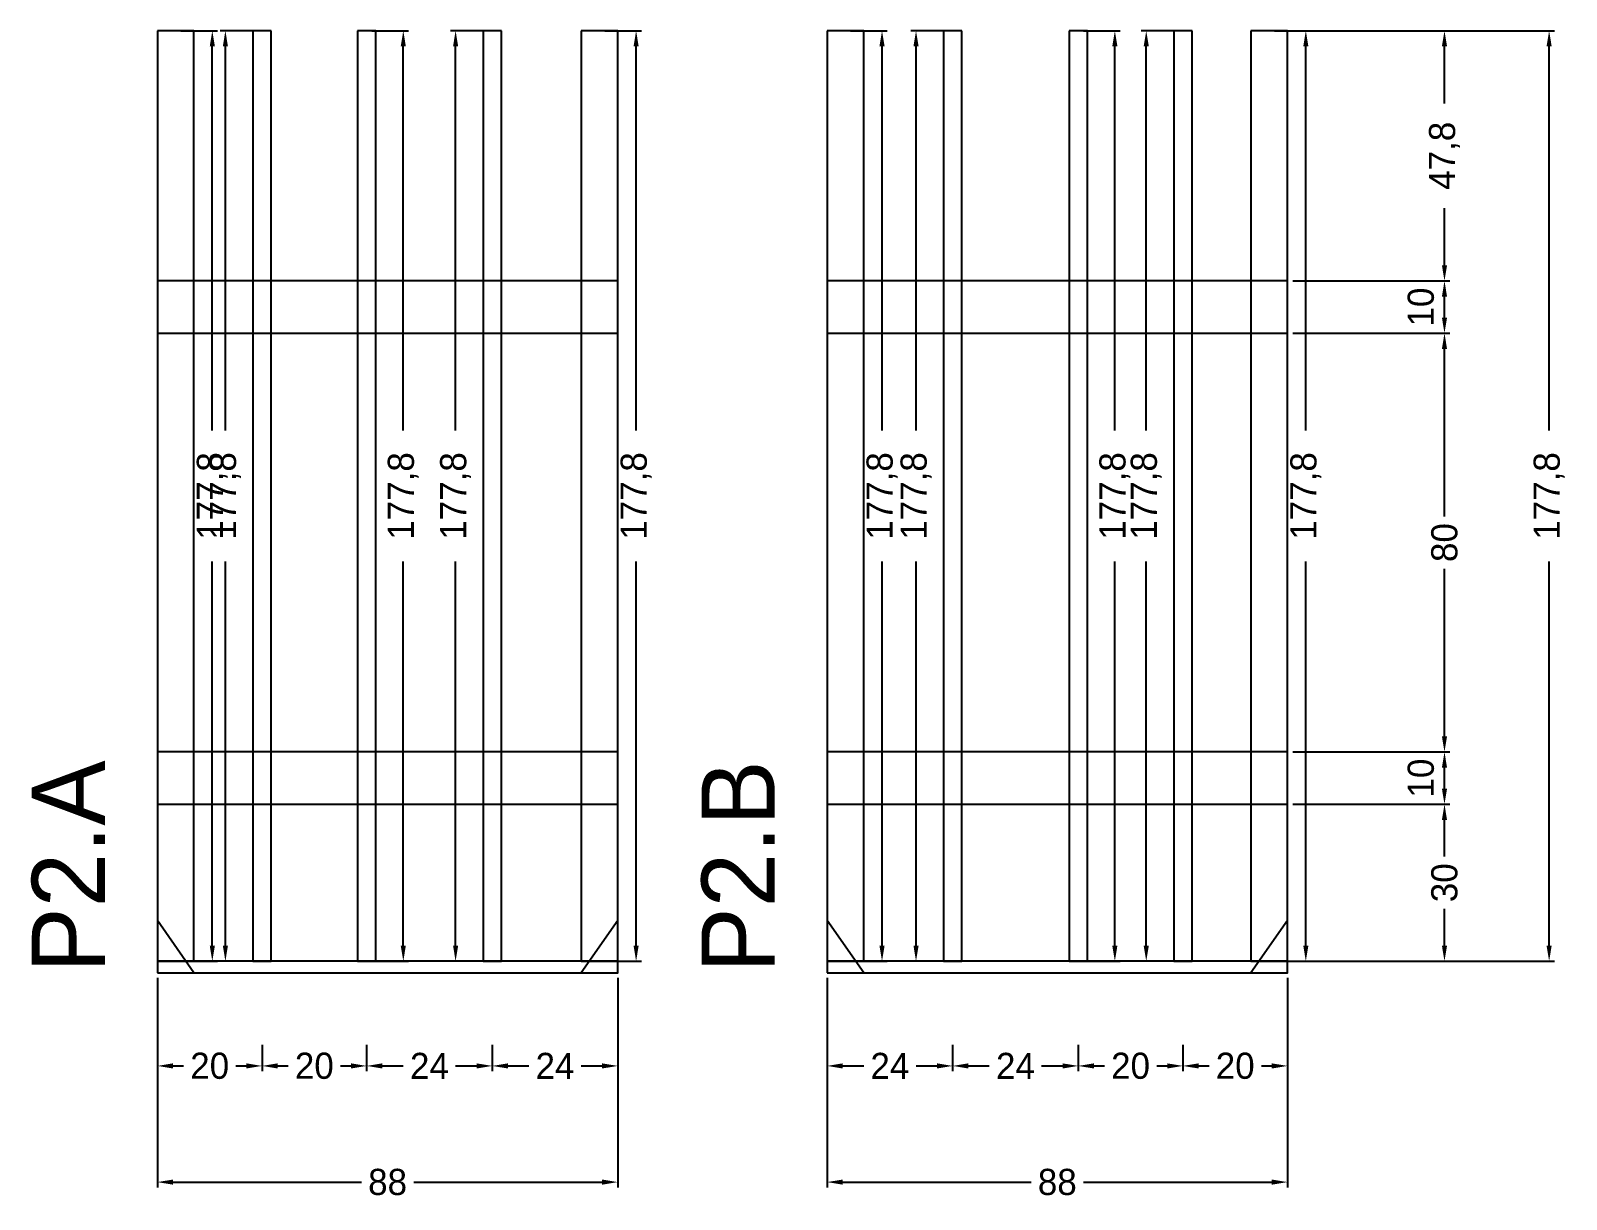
# Model space of a CAD drawing. Header units: centimetres. Extents: x -8500 to 4269, y -490 to 295.
# Drawn here: x 3975.8 to 4269.3, y -43.3 to 180 of the extents above; entities that cross this region are included whole.
import ezdxf

# ---------------------------------------------------------------- set-up
doc = ezdxf.new("R2010")
doc.units = ezdxf.units.CM
for name, color, linetype in [('COTA', 241, 'Continuous'), ('NOMENCLATURA', 7, 'Continuous'), ('SARR_2.2x10', 60, 'Continuous'), ('SARR_2.2x7', 40, 'Continuous'), ('SARR_3.5x7', 81, 'Continuous')]:
    doc.layers.add(name, color=color, linetype=linetype)
doc.dimstyles.new('PAINEL-NOVA', dxfattribs={"dimtxt": 5, "dimasz": 3, "dimexe": 1, "dimexo": 1, "dimgap": 1, "dimtad": 1, "dimcen": 2.5, "dimazin": 3, "dimtfac": 1, "dimtmove": 0, "dimatfit": 3})

# ---------------------------------------------------------------- blocks, each defined once
blk = doc.blocks.new('_CLOSEDFILLED')
at = {"color": 0, "linetype": 'BYBLOCK'}
blk.add_solid([(-1, 0.164), (0, 0), (-1, -0.164)], dxfattribs=at)
blk = doc.blocks.new('*D36')
for p, q in [((4004.5, 180), (4011.5, 180)), ((4010.5, 103.6), (4010.5, 177)), ((4010.5, 5.2), (4010.5, 78.6)), ((4004.5, 2.2), (4011.5, 2.2))]:
    blk.add_line(p, q)
at = {"layer": 'Defpoints'}
for p in [(4003.5, 180), (4003.5, 2.2), (4010.5, 2.2)]:
    blk.add_point(p, dxfattribs=at)
at = {"layer": 'COTA', "xscale": 3, "yscale": 3}
for p, rotation in [((4010.5, 180), 90), ((4010.5, 2.2), 270)]:
    blk.add_blockref('_CLOSEDFILLED', p, dxfattribs=dict(at, rotation=rotation))
at = {"layer": 'COTA', "insert": (4010.5, 91.1), "char_height": 5, "attachment_point": 5, "rotation": 90}
blk.add_mtext('177,8', dxfattribs=at)
blk = doc.blocks.new('*D37')
for p, q in [((4019, 180), (4012, 180)), ((4013, 103.6), (4013, 177)), ((4013, 5.2), (4013, 78.6)), ((4019, 2.2), (4012, 2.2))]:
    blk.add_line(p, q)
at = {"layer": 'Defpoints'}
for p in [(4020, 180), (4013, 2.2), (4020, 2.2)]:
    blk.add_point(p, dxfattribs=at)
at = {"layer": 'COTA', "xscale": 3, "yscale": 3}
for p, rotation in [((4013, 180), 90), ((4013, 2.2), 270)]:
    blk.add_blockref('_CLOSEDFILLED', p, dxfattribs=dict(at, rotation=rotation))
at = {"layer": 'COTA', "insert": (4013, 91.1), "char_height": 5, "attachment_point": 5, "rotation": 90}
blk.add_mtext('177,8', dxfattribs=at)
blk = doc.blocks.new('*D38')
for p, q in [((4041, 180), (4048, 180)), ((4047, 103.6), (4047, 177)), ((4047, 5.2), (4047, 78.6)), ((4041, 2.2), (4048, 2.2))]:
    blk.add_line(p, q)
at = {"layer": 'Defpoints'}
for p in [(4040, 180), (4040, 2.2), (4047, 2.2)]:
    blk.add_point(p, dxfattribs=at)
at = {"layer": 'COTA', "xscale": 3, "yscale": 3}
for p, rotation in [((4047, 180), 90), ((4047, 2.2), 270)]:
    blk.add_blockref('_CLOSEDFILLED', p, dxfattribs=dict(at, rotation=rotation))
at = {"layer": 'COTA', "insert": (4047, 91.1), "char_height": 5, "attachment_point": 5, "rotation": 90}
blk.add_mtext('177,8', dxfattribs=at)
blk = doc.blocks.new('*D39')
for p, q in [((4063, 180), (4056, 180)), ((4057, 103.6), (4057, 177)), ((4057, 5.2), (4057, 78.6)), ((4063, 2.2), (4056, 2.2))]:
    blk.add_line(p, q)
at = {"layer": 'Defpoints'}
for p in [(4064, 180), (4057, 2.2), (4064, 2.2)]:
    blk.add_point(p, dxfattribs=at)
at = {"layer": 'COTA', "xscale": 3, "yscale": 3}
for p, rotation in [((4057, 180), 90), ((4057, 2.2), 270)]:
    blk.add_blockref('_CLOSEDFILLED', p, dxfattribs=dict(at, rotation=rotation))
at = {"layer": 'COTA', "insert": (4057, 91.1), "char_height": 5, "attachment_point": 5, "rotation": 90}
blk.add_mtext('177,8', dxfattribs=at)
blk = doc.blocks.new('*D40')
for p, q in [((4085.5, 180), (4092.5, 180)), ((4091.5, 103.6), (4091.5, 177)), ((4091.5, 5.2), (4091.5, 78.6)), ((4085.5, 2.2), (4092.5, 2.2))]:
    blk.add_line(p, q)
at = {"layer": 'Defpoints'}
for p in [(4084.5, 180), (4084.5, 2.2), (4091.5, 2.2)]:
    blk.add_point(p, dxfattribs=at)
at = {"layer": 'COTA', "xscale": 3, "yscale": 3}
for p, rotation in [((4091.5, 180), 90), ((4091.5, 2.2), 270)]:
    blk.add_blockref('_CLOSEDFILLED', p, dxfattribs=dict(at, rotation=rotation))
at = {"layer": 'COTA', "insert": (4091.5, 91.1), "char_height": 5, "attachment_point": 5, "rotation": 90}
blk.add_mtext('177,8', dxfattribs=at)
blk = doc.blocks.new('*D41')
for p, q in [((4000, -13.8), (4000, -18.8)), ((4020, -13.8), (4020, -18.8)), ((4003, -17.8), (4005, -17.8)), ((4015, -17.8), (4017, -17.8))]:
    blk.add_line(p, q)
at = {"layer": 'Defpoints'}
for p in [(4000, -12.8), (4020, -12.8), (4000, -17.8)]:
    blk.add_point(p, dxfattribs=at)
at = {"layer": 'COTA', "xscale": 3, "yscale": 3, "rotation": 180}
blk.add_blockref('_CLOSEDFILLED', (4000, -17.8), dxfattribs=at)
at = {"layer": 'COTA', "xscale": 3, "yscale": 3}
blk.add_blockref('_CLOSEDFILLED', (4020, -17.8), dxfattribs=at)
at = {"layer": 'COTA', "insert": (4010, -17.8), "char_height": 5, "attachment_point": 5}
blk.add_mtext('20', dxfattribs=at)
blk = doc.blocks.new('*D42')
for p, q in [((4020, -13.8), (4020, -18.8)), ((4040, -13.8), (4040, -18.8)), ((4023, -17.8), (4025, -17.8)), ((4035, -17.8), (4037, -17.8))]:
    blk.add_line(p, q)
at = {"layer": 'Defpoints'}
for p in [(4020, -12.8), (4040, -12.8), (4020, -17.8)]:
    blk.add_point(p, dxfattribs=at)
at = {"layer": 'COTA', "xscale": 3, "yscale": 3, "rotation": 180}
blk.add_blockref('_CLOSEDFILLED', (4020, -17.8), dxfattribs=at)
at = {"layer": 'COTA', "xscale": 3, "yscale": 3}
blk.add_blockref('_CLOSEDFILLED', (4040, -17.8), dxfattribs=at)
at = {"layer": 'COTA', "insert": (4030, -17.8), "char_height": 5, "attachment_point": 5}
blk.add_mtext('20', dxfattribs=at)
blk = doc.blocks.new('*D43')
for p, q in [((4040, -13.8), (4040, -18.8)), ((4064, -13.8), (4064, -18.8)), ((4043, -17.8), (4047, -17.8)), ((4057, -17.8), (4061, -17.8))]:
    blk.add_line(p, q)
at = {"layer": 'Defpoints'}
for p in [(4040, -12.8), (4064, -12.8), (4040, -17.8)]:
    blk.add_point(p, dxfattribs=at)
at = {"layer": 'COTA', "xscale": 3, "yscale": 3, "rotation": 180}
blk.add_blockref('_CLOSEDFILLED', (4040, -17.8), dxfattribs=at)
at = {"layer": 'COTA', "xscale": 3, "yscale": 3}
blk.add_blockref('_CLOSEDFILLED', (4064, -17.8), dxfattribs=at)
at = {"layer": 'COTA', "insert": (4052, -17.8), "char_height": 5, "attachment_point": 5}
blk.add_mtext('24', dxfattribs=at)
blk = doc.blocks.new('*D44')
for p, q in [((4064, -13.8), (4064, -18.8)), ((4088, -13.8), (4088, -18.8)), ((4067, -17.8), (4071, -17.8)), ((4081, -17.8), (4085, -17.8))]:
    blk.add_line(p, q)
at = {"layer": 'Defpoints'}
for p in [(4064, -12.8), (4088, -12.8), (4064, -17.8)]:
    blk.add_point(p, dxfattribs=at)
at = {"layer": 'COTA', "xscale": 3, "yscale": 3, "rotation": 180}
blk.add_blockref('_CLOSEDFILLED', (4064, -17.8), dxfattribs=at)
at = {"layer": 'COTA', "xscale": 3, "yscale": 3}
blk.add_blockref('_CLOSEDFILLED', (4088, -17.8), dxfattribs=at)
at = {"layer": 'COTA', "insert": (4076, -17.8), "char_height": 5, "attachment_point": 5}
blk.add_mtext('24', dxfattribs=at)
blk = doc.blocks.new('*D45')
for p, q in [((4000, -1), (4000, -41)), ((4088, -1), (4088, -41)), ((4003, -40), (4039, -40)), ((4049, -40), (4085, -40))]:
    blk.add_line(p, q)
at = {"layer": 'Defpoints'}
for p in [(4000, 0), (4088, 0), (4000, -40)]:
    blk.add_point(p, dxfattribs=at)
at = {"layer": 'COTA', "xscale": 3, "yscale": 3, "rotation": 180}
blk.add_blockref('_CLOSEDFILLED', (4000, -40), dxfattribs=at)
at = {"layer": 'COTA', "xscale": 3, "yscale": 3}
blk.add_blockref('_CLOSEDFILLED', (4088, -40), dxfattribs=at)
at = {"layer": 'COTA', "insert": (4044, -40), "char_height": 5, "attachment_point": 5}
blk.add_mtext('88', dxfattribs=at)
blk = doc.blocks.new('GRA-E')
at = {"layer": 'SARR_2.2x7'}
blk.add_lwpolyline([(0, 0), (7, 0), (0, 10)], close=True, dxfattribs=at)
blk = doc.blocks.new('GRA-D')
at = {"layer": 'SARR_2.2x7'}
blk.add_lwpolyline([(0, 0), (7, 0), (7, 10)], close=True, dxfattribs=at)
blk = doc.blocks.new('*D46')
for p, q in [((4132.5, 180), (4139.5, 180)), ((4138.5, 103.6), (4138.5, 177)), ((4138.5, 5.2), (4138.5, 78.6)), ((4132.5, 2.2), (4139.5, 2.2))]:
    blk.add_line(p, q)
at = {"layer": 'Defpoints'}
for p in [(4131.5, 180), (4131.5, 2.2), (4138.5, 2.2)]:
    blk.add_point(p, dxfattribs=at)
at = {"layer": 'COTA', "xscale": 3, "yscale": 3}
for p, rotation in [((4138.5, 180), 90), ((4138.5, 2.2), 270)]:
    blk.add_blockref('_CLOSEDFILLED', p, dxfattribs=dict(at, rotation=rotation))
at = {"layer": 'COTA', "insert": (4138.5, 91.1), "char_height": 5, "attachment_point": 5, "rotation": 90}
blk.add_mtext('177,8', dxfattribs=at)
blk = doc.blocks.new('*D47')
for p, q in [((4151, 180), (4144, 180)), ((4145, 103.6), (4145, 177)), ((4145, 5.2), (4145, 78.6)), ((4151, 2.2), (4144, 2.2))]:
    blk.add_line(p, q)
at = {"layer": 'Defpoints'}
for p in [(4152, 180), (4145, 2.2), (4152, 2.2)]:
    blk.add_point(p, dxfattribs=at)
at = {"layer": 'COTA', "xscale": 3, "yscale": 3}
for p, rotation in [((4145, 180), 90), ((4145, 2.2), 270)]:
    blk.add_blockref('_CLOSEDFILLED', p, dxfattribs=dict(at, rotation=rotation))
at = {"layer": 'COTA', "insert": (4145, 91.1), "char_height": 5, "attachment_point": 5, "rotation": 90}
blk.add_mtext('177,8', dxfattribs=at)
blk = doc.blocks.new('*D48')
for p, q in [((4177, 180), (4184, 180)), ((4183, 103.6), (4183, 177)), ((4183, 5.2), (4183, 78.6)), ((4177, 2.2), (4184, 2.2))]:
    blk.add_line(p, q)
at = {"layer": 'Defpoints'}
for p in [(4176, 180), (4176, 2.2), (4183, 2.2)]:
    blk.add_point(p, dxfattribs=at)
at = {"layer": 'COTA', "xscale": 3, "yscale": 3}
for p, rotation in [((4183, 180), 90), ((4183, 2.2), 270)]:
    blk.add_blockref('_CLOSEDFILLED', p, dxfattribs=dict(at, rotation=rotation))
at = {"layer": 'COTA', "insert": (4183, 91.1), "char_height": 5, "attachment_point": 5, "rotation": 90}
blk.add_mtext('177,8', dxfattribs=at)
blk = doc.blocks.new('*D49')
for p, q in [((4195, 180), (4188, 180)), ((4189, 103.6), (4189, 177)), ((4189, 5.2), (4189, 78.6)), ((4195, 2.2), (4188, 2.2))]:
    blk.add_line(p, q)
at = {"layer": 'Defpoints'}
for p in [(4196, 180), (4189, 2.2), (4196, 2.2)]:
    blk.add_point(p, dxfattribs=at)
at = {"layer": 'COTA', "xscale": 3, "yscale": 3}
for p, rotation in [((4189, 180), 90), ((4189, 2.2), 270)]:
    blk.add_blockref('_CLOSEDFILLED', p, dxfattribs=dict(at, rotation=rotation))
at = {"layer": 'COTA', "insert": (4189, 91.1), "char_height": 5, "attachment_point": 5, "rotation": 90}
blk.add_mtext('177,8', dxfattribs=at)
blk = doc.blocks.new('*D50')
for p, q in [((4213.5, 180), (4220.5, 180)), ((4219.5, 103.6), (4219.5, 177)), ((4219.5, 5.2), (4219.5, 78.6)), ((4213.5, 2.2), (4220.5, 2.2))]:
    blk.add_line(p, q)
at = {"layer": 'Defpoints'}
for p in [(4212.5, 180), (4212.5, 2.2), (4219.5, 2.2)]:
    blk.add_point(p, dxfattribs=at)
at = {"layer": 'COTA', "xscale": 3, "yscale": 3}
for p, rotation in [((4219.5, 180), 90), ((4219.5, 2.2), 270)]:
    blk.add_blockref('_CLOSEDFILLED', p, dxfattribs=dict(at, rotation=rotation))
at = {"layer": 'COTA', "insert": (4219.5, 91.1), "char_height": 5, "attachment_point": 5, "rotation": 90}
blk.add_mtext('177,8', dxfattribs=at)
blk = doc.blocks.new('*D51')
for p, q in [((4128, -13.8), (4128, -18.8)), ((4152, -13.8), (4152, -18.8)), ((4131, -17.8), (4135, -17.8)), ((4145, -17.8), (4149, -17.8))]:
    blk.add_line(p, q)
at = {"layer": 'Defpoints'}
for p in [(4128, -12.8), (4152, -12.8), (4128, -17.8)]:
    blk.add_point(p, dxfattribs=at)
at = {"layer": 'COTA', "xscale": 3, "yscale": 3, "rotation": 180}
blk.add_blockref('_CLOSEDFILLED', (4128, -17.8), dxfattribs=at)
at = {"layer": 'COTA', "xscale": 3, "yscale": 3}
blk.add_blockref('_CLOSEDFILLED', (4152, -17.8), dxfattribs=at)
at = {"layer": 'COTA', "insert": (4140, -17.8), "char_height": 5, "attachment_point": 5}
blk.add_mtext('24', dxfattribs=at)
blk = doc.blocks.new('*D52')
for p, q in [((4152, -13.8), (4152, -18.8)), ((4176, -13.8), (4176, -18.8)), ((4155, -17.8), (4159, -17.8)), ((4169, -17.8), (4173, -17.8))]:
    blk.add_line(p, q)
at = {"layer": 'Defpoints'}
for p in [(4152, -12.8), (4176, -12.8), (4152, -17.8)]:
    blk.add_point(p, dxfattribs=at)
at = {"layer": 'COTA', "xscale": 3, "yscale": 3, "rotation": 180}
blk.add_blockref('_CLOSEDFILLED', (4152, -17.8), dxfattribs=at)
at = {"layer": 'COTA', "xscale": 3, "yscale": 3}
blk.add_blockref('_CLOSEDFILLED', (4176, -17.8), dxfattribs=at)
at = {"layer": 'COTA', "insert": (4164, -17.8), "char_height": 5, "attachment_point": 5}
blk.add_mtext('24', dxfattribs=at)
blk = doc.blocks.new('*D53')
for p, q in [((4176, -13.8), (4176, -18.8)), ((4196, -13.8), (4196, -18.8)), ((4179, -17.8), (4181, -17.8)), ((4191, -17.8), (4193, -17.8))]:
    blk.add_line(p, q)
at = {"layer": 'Defpoints'}
for p in [(4176, -12.8), (4196, -12.8), (4176, -17.8)]:
    blk.add_point(p, dxfattribs=at)
at = {"layer": 'COTA', "xscale": 3, "yscale": 3, "rotation": 180}
blk.add_blockref('_CLOSEDFILLED', (4176, -17.8), dxfattribs=at)
at = {"layer": 'COTA', "xscale": 3, "yscale": 3}
blk.add_blockref('_CLOSEDFILLED', (4196, -17.8), dxfattribs=at)
at = {"layer": 'COTA', "insert": (4186, -17.8), "char_height": 5, "attachment_point": 5}
blk.add_mtext('20', dxfattribs=at)
blk = doc.blocks.new('*D54')
for p, q in [((4196, -13.8), (4196, -18.8)), ((4216, -13.8), (4216, -18.8)), ((4199, -17.8), (4201, -17.8)), ((4211, -17.8), (4213, -17.8))]:
    blk.add_line(p, q)
at = {"layer": 'Defpoints'}
for p in [(4196, -12.8), (4216, -12.8), (4196, -17.8)]:
    blk.add_point(p, dxfattribs=at)
at = {"layer": 'COTA', "xscale": 3, "yscale": 3, "rotation": 180}
blk.add_blockref('_CLOSEDFILLED', (4196, -17.8), dxfattribs=at)
at = {"layer": 'COTA', "xscale": 3, "yscale": 3}
blk.add_blockref('_CLOSEDFILLED', (4216, -17.8), dxfattribs=at)
at = {"layer": 'COTA', "insert": (4206, -17.8), "char_height": 5, "attachment_point": 5}
blk.add_mtext('20', dxfattribs=at)
blk = doc.blocks.new('*D55')
for p, q in [((4128, -1), (4128, -41)), ((4216, -1), (4216, -41)), ((4131, -40), (4167, -40)), ((4177, -40), (4213, -40))]:
    blk.add_line(p, q)
at = {"layer": 'Defpoints'}
for p in [(4128, 0), (4216, 0), (4128, -40)]:
    blk.add_point(p, dxfattribs=at)
at = {"layer": 'COTA', "xscale": 3, "yscale": 3, "rotation": 180}
blk.add_blockref('_CLOSEDFILLED', (4128, -40), dxfattribs=at)
at = {"layer": 'COTA', "xscale": 3, "yscale": 3}
blk.add_blockref('_CLOSEDFILLED', (4216, -40), dxfattribs=at)
at = {"layer": 'COTA', "insert": (4172, -40), "char_height": 5, "attachment_point": 5}
blk.add_mtext('88', dxfattribs=at)
blk = doc.blocks.new('*D56')
for p, q in [((4217, 180), (4267, 180)), ((4266, 103.6), (4266, 177)), ((4266, 5.2), (4266, 78.6)), ((4217, 2.2), (4267, 2.2))]:
    blk.add_line(p, q)
at = {"layer": 'Defpoints'}
for p in [(4216, 180), (4216, 2.2), (4266, 2.2)]:
    blk.add_point(p, dxfattribs=at)
at = {"layer": 'COTA', "xscale": 3, "yscale": 3}
for p, rotation in [((4266, 180), 90), ((4266, 2.2), 270)]:
    blk.add_blockref('_CLOSEDFILLED', p, dxfattribs=dict(at, rotation=rotation))
at = {"layer": 'COTA', "insert": (4266, 91.1), "char_height": 5, "attachment_point": 5, "rotation": 90}
blk.add_mtext('177,8', dxfattribs=at)
blk = doc.blocks.new('*D57')
for p, q in [((4217, 32.2), (4247, 32.2)), ((4246, 22.2), (4246, 29.2)), ((4246, 5.2), (4246, 12.2)), ((4217, 2.2), (4247, 2.2))]:
    blk.add_line(p, q)
at = {"layer": 'Defpoints'}
for p in [(4216, 32.2), (4216, 2.2), (4246, 2.2)]:
    blk.add_point(p, dxfattribs=at)
at = {"layer": 'COTA', "xscale": 3, "yscale": 3}
for p, rotation in [((4246, 32.2), 90), ((4246, 2.2), 270)]:
    blk.add_blockref('_CLOSEDFILLED', p, dxfattribs=dict(at, rotation=rotation))
at = {"layer": 'COTA', "insert": (4246, 17.2), "char_height": 5, "attachment_point": 5, "rotation": 90}
blk.add_mtext('30', dxfattribs=at)
blk = doc.blocks.new('*D58')
for p, q in [((4217, 42.2), (4247, 42.2)), ((4246, 35.2), (4246, 39.2)), ((4217, 32.2), (4247, 32.2))]:
    blk.add_line(p, q)
at = {"layer": 'Defpoints'}
for p in [(4216, 42.2), (4216, 32.2), (4246, 32.2)]:
    blk.add_point(p, dxfattribs=at)
at = {"layer": 'COTA', "xscale": 3, "yscale": 3}
for p, rotation in [((4246, 42.2), 90), ((4246, 32.2), 270)]:
    blk.add_blockref('_CLOSEDFILLED', p, dxfattribs=dict(at, rotation=rotation))
at = {"layer": 'COTA', "insert": (4241.5, 37.2), "char_height": 5, "attachment_point": 5, "rotation": 90}
blk.add_mtext('10', dxfattribs=at)
blk = doc.blocks.new('*D59')
for p, q in [((4217, 122.2), (4247, 122.2)), ((4246, 87.2), (4246, 119.2)), ((4246, 45.2), (4246, 77.2)), ((4217, 42.2), (4247, 42.2))]:
    blk.add_line(p, q)
at = {"layer": 'Defpoints'}
for p in [(4216, 122.2), (4216, 42.2), (4246, 42.2)]:
    blk.add_point(p, dxfattribs=at)
at = {"layer": 'COTA', "xscale": 3, "yscale": 3}
for p, rotation in [((4246, 122.2), 90), ((4246, 42.2), 270)]:
    blk.add_blockref('_CLOSEDFILLED', p, dxfattribs=dict(at, rotation=rotation))
at = {"layer": 'COTA', "insert": (4246, 82.2), "char_height": 5, "attachment_point": 5, "rotation": 90}
blk.add_mtext('80', dxfattribs=at)
blk = doc.blocks.new('*D61')
for p, q in [((4217, 180), (4247, 180)), ((4246, 166.1), (4246, 177)), ((4246, 135.2), (4246, 146.1)), ((4217, 132.2), (4247, 132.2))]:
    blk.add_line(p, q)
at = {"layer": 'Defpoints'}
for p in [(4216, 180), (4216, 132.2), (4246, 132.2)]:
    blk.add_point(p, dxfattribs=at)
at = {"layer": 'COTA', "xscale": 3, "yscale": 3}
for p, rotation in [((4246, 180), 90), ((4246, 132.2), 270)]:
    blk.add_blockref('_CLOSEDFILLED', p, dxfattribs=dict(at, rotation=rotation))
at = {"layer": 'COTA', "insert": (4246, 156.1), "char_height": 5, "attachment_point": 5, "rotation": 90}
blk.add_mtext('47,8', dxfattribs=at)

msp = doc.modelspace()

# ---------------------------------------------------------------- linework, layer by layer
at = {"layer": 'SARR_2.2x10'}
for p, q in [((4088, 132.2), (4000, 132.2)), ((4000, 132.2), (4000, 122.2)), ((4088, 122.2), (4088, 132.2)), ((4216, 132.2), (4128, 132.2)), ((4128, 132.2), (4128, 122.2)), ((4216, 122.2), (4216, 132.2)), ((4000, 122.2), (4088, 122.2)), ((4128, 122.2), (4216, 122.2)), ((4088, 42.2), (4000, 42.2)), ((4000, 42.2), (4000, 32.2)), ((4088, 32.2), (4088, 42.2)), ((4216, 42.2), (4128, 42.2)), ((4128, 42.2), (4128, 32.2)), ((4216, 32.2), (4216, 42.2)), ((4000, 32.2), (4088, 32.2)), ((4128, 32.2), (4216, 32.2))]:
    msp.add_line(p, q, dxfattribs=at)
at = {"layer": 'SARR_2.2x7'}
for p, q in [((4007, 180), (4000, 180)), ((4000, 180), (4000, 2.2)), ((4007, 2.2), (4007, 180)), ((4088, 180), (4081, 180)), ((4081, 180), (4081, 2.2)), ((4088, 2.2), (4088, 180)), ((4135, 180), (4128, 180)), ((4128, 180), (4128, 2.2)), ((4135, 2.2), (4135, 180)), ((4216, 180), (4209, 180)), ((4209, 180), (4209, 2.2)), ((4216, 2.2), (4216, 180)), ((4088, 2.2), (4000, 2.2)), ((4000, 2.2), (4000, 0)), ((4000, 2.2), (4007, 2.2)), ((4000, 0), (4088, 0)), ((4081, 2.2), (4088, 2.2)), ((4088, 0), (4088, 2.2)), ((4216, 2.2), (4128, 2.2)), ((4128, 2.2), (4128, 0)), ((4128, 2.2), (4135, 2.2)), ((4128, 0), (4216, 0)), ((4209, 2.2), (4216, 2.2)), ((4216, 0), (4216, 2.2))]:
    msp.add_line(p, q, dxfattribs=at)
at = {"layer": 'SARR_3.5x7'}
for p, q in [((4021.75, 180), (4018.25, 180)), ((4018.25, 180), (4018.25, 2.2)), ((4021.75, 2.2), (4021.75, 180)), ((4041.75, 180), (4038.25, 180)), ((4038.25, 180), (4038.25, 2.2)), ((4041.75, 2.2), (4041.75, 180)), ((4065.75, 180), (4062.25, 180)), ((4062.25, 180), (4062.25, 2.2)), ((4065.75, 2.2), (4065.75, 180)), ((4153.75, 180), (4150.25, 180)), ((4150.25, 180), (4150.25, 2.2)), ((4153.75, 2.2), (4153.75, 180)), ((4177.75, 180), (4174.25, 180)), ((4174.25, 180), (4174.25, 2.2)), ((4177.75, 2.2), (4177.75, 180)), ((4197.75, 180), (4194.25, 180)), ((4194.25, 180), (4194.25, 2.2)), ((4197.75, 2.2), (4197.75, 180)), ((4018.25, 2.2), (4021.75, 2.2)), ((4038.25, 2.2), (4041.75, 2.2)), ((4062.25, 2.2), (4065.75, 2.2)), ((4150.25, 2.2), (4153.75, 2.2)), ((4174.25, 2.2), (4177.75, 2.2)), ((4194.25, 2.2), (4197.75, 2.2))]:
    msp.add_line(p, q, dxfattribs=at)

# ---------------------------------------------------------------- block references
at = {"layer": 'SARR_2.2x7'}
for name, p in [('GRA-E', (4000, 0)), ('GRA-D', (4081, 0)), ('GRA-E', (4128, 0)), ('GRA-D', (4209, 0))]:
    msp.add_blockref(name, p, dxfattribs=at)

# ---------------------------------------------------------------- texts
at = {"layer": 'NOMENCLATURA'}
for s, p in [('P2.A', (3990, 0)), ('P2.B', (4118, 0))]:
    msp.add_text(s, height=14, rotation=90, dxfattribs=at).set_placement(p)

# ---------------------------------------------------------------- dimensions: what is measured, and where the dimension line sits
at = {"layer": 'COTA'}
for base, p1, p2, picture, middle in [((4010.5, 2.2), (4003.5, 2.2), (4003.5, 180), '*D36', (4010.5, 91.1)), ((4013, 2.2), (4020, 2.2), (4020, 180), '*D37', (4013, 91.1)), ((4047, 2.2), (4040, 2.2), (4040, 180), '*D38', (4047, 91.1)), ((4057, 2.2), (4064, 2.2), (4064, 180), '*D39', (4057, 91.1)), ((4091.5, 2.2), (4084.5, 2.2), (4084.5, 180), '*D40', (4091.5, 91.1)), ((4138.5, 2.2), (4131.5, 2.2), (4131.5, 180), '*D46', (4138.5, 91.1)), ((4145, 2.2), (4152, 2.2), (4152, 180), '*D47', (4145, 91.1)), ((4183, 2.2), (4176, 2.2), (4176, 180), '*D48', (4183, 91.1)), ((4189, 2.2), (4196, 2.2), (4196, 180), '*D49', (4189, 91.1)), ((4219.5, 2.2), (4212.5, 2.2), (4212.5, 180), '*D50', (4219.5, 91.1)), ((4266, 2.2), (4216, 2.2), (4216, 180), '*D56', (4266, 91.1)), ((4246, 132.2), (4216, 132.2), (4216, 180), '*D61', (4246, 156.1)), ((4246, 42.2), (4216, 42.2), (4216, 122.2), '*D59', (4246, 82.2)), ((4246, 32.2), (4216, 32.2), (4216, 42.2), '*D58', (4241.5, 37.2)), ((4246, 2.2), (4216, 2.2), (4216, 32.2), '*D57', (4246, 17.2))]:
    dim = msp.add_linear_dim(base=base, p1=p1, p2=p2, angle=90, dimstyle='PAINEL-NOVA', dxfattribs=at)
    dim.commit()
    dim.dimension.update_dxf_attribs({"geometry": picture, "text_midpoint": middle})
msp.add_linear_dim(base=(4246, 122.2), p1=(4216, 122.2), p2=(4216, 132.2), angle=90, dimstyle='PAINEL-NOVA', dxfattribs=at).render()
for base, p1, p2, picture, middle in [((4000, -40), (4000, 0), (4088, 0), '*D45', (4044, -40)), ((4128, -40), (4128, 0), (4216, 0), '*D55', (4172, -40)), ((4000, -17.8), (4000, -12.8), (4020, -12.8), '*D41', (4010, -17.8)), ((4020, -17.8), (4020, -12.8), (4040, -12.8), '*D42', (4030, -17.8)), ((4040, -17.8), (4040, -12.8), (4064, -12.8), '*D43', (4052, -17.8)), ((4064, -17.8), (4064, -12.8), (4088, -12.8), '*D44', (4076, -17.8)), ((4128, -17.8), (4128, -12.8), (4152, -12.8), '*D51', (4140, -17.8)), ((4152, -17.8), (4152, -12.8), (4176, -12.8), '*D52', (4164, -17.8)), ((4176, -17.8), (4176, -12.8), (4196, -12.8), '*D53', (4186, -17.8)), ((4196, -17.8), (4196, -12.8), (4216, -12.8), '*D54', (4206, -17.8))]:
    dim = msp.add_linear_dim(base=base, p1=p1, p2=p2, dimstyle='PAINEL-NOVA', dxfattribs=at)
    dim.commit()
    dim.dimension.update_dxf_attribs({"geometry": picture, "text_midpoint": middle})

doc.saveas('drawing.dxf')
